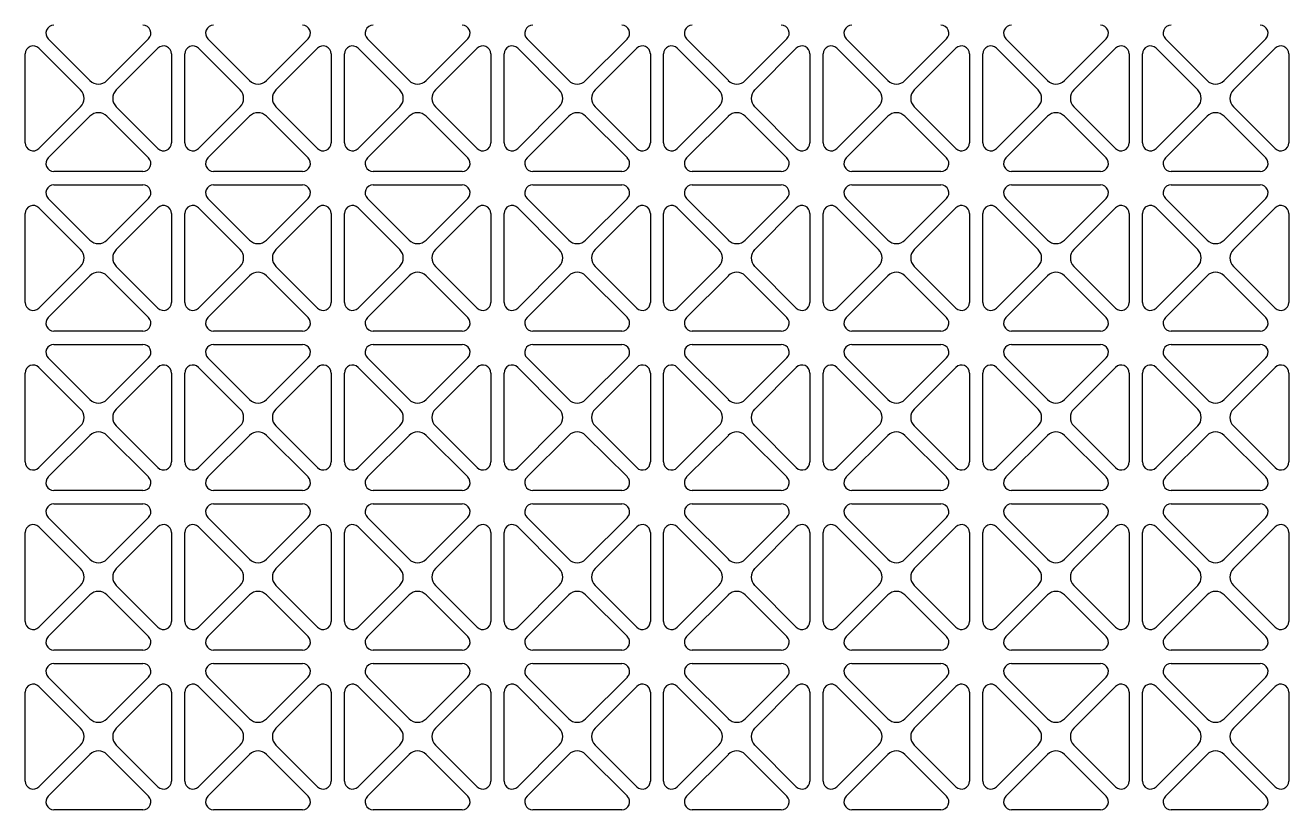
# Model space of a CAD drawing. Header units: millimetres. Extents: x 0 to 87554, y -20854 to 20404.
# Drawn here: x 16337.1 to 16527.1, y 15371.9 to 15489.9 of the extents above; entities that cross this region are included whole.
import ezdxf

# ---------------------------------------------------------------- set-up
doc = ezdxf.new("R2010")
doc.units = ezdxf.units.MM
doc.layers.get('0').update_dxf_attribs({"lineweight": 15})
doc.layers.add('WANGKONG_0', color=7, linetype='Continuous')

# ---------------------------------------------------------------- blocks, each defined once
blk = doc.blocks.new('ju77')
at = {"layer": 'WANGKONG_0', "color": 87, "linetype": 'Continuous'}
for p, q in [((-21.31, 98.69), (-27.58, 104.95)), ((-12.5, 104.95), (-18.77, 98.69)), ((2.69, 98.69), (-3.58, 104.95)), ((11.5, 104.95), (5.23, 98.69)), ((26.69, 98.69), (20.42, 104.95)), ((35.5, 104.95), (29.23, 98.69)), ((50.69, 98.69), (44.42, 104.95)), ((59.5, 104.95), (53.23, 98.69)), ((74.69, 98.69), (68.42, 104.95)), ((83.5, 104.95), (77.23, 98.69)), ((98.69, 98.69), (92.42, 104.95)), ((107.5, 104.95), (101.23, 98.69)), ((122.69, 98.69), (116.42, 104.95)), ((131.5, 104.95), (125.23, 98.69)), ((146.69, 98.69), (140.42, 104.95)), ((155.5, 104.95), (149.23, 98.69)), ((-31.04, 89.31), (-31.04, 102.69)), ((-28.99, 103.54), (-22.73, 97.27)), ((-17.35, 97.27), (-11.09, 103.54)), ((-9.04, 102.69), (-9.04, 89.31)), ((-7.04, 89.31), (-7.04, 102.69)), ((-4.99, 103.54), (1.27, 97.27)), ((6.65, 97.27), (12.91, 103.54)), ((14.96, 102.69), (14.96, 89.31)), ((16.96, 89.31), (16.96, 102.69)), ((19.01, 103.54), (25.27, 97.27)), ((30.65, 97.27), (36.91, 103.54)), ((38.96, 102.69), (38.96, 89.31)), ((40.96, 89.31), (40.96, 102.69)), ((43.01, 103.54), (49.27, 97.27)), ((54.65, 97.27), (60.91, 103.54)), ((62.96, 102.69), (62.96, 89.31)), ((64.96, 89.31), (64.96, 102.69)), ((67.01, 103.54), (73.27, 97.27)), ((78.65, 97.27), (84.91, 103.54)), ((86.96, 102.69), (86.96, 89.31)), ((88.96, 89.31), (88.96, 102.69)), ((91.01, 103.54), (97.27, 97.27)), ((102.65, 97.27), (108.91, 103.54)), ((110.96, 102.69), (110.96, 89.31)), ((112.96, 89.31), (112.96, 102.69)), ((115.01, 103.54), (121.27, 97.27)), ((126.65, 97.27), (132.91, 103.54)), ((134.96, 102.69), (134.96, 89.31)), ((136.96, 89.31), (136.96, 102.69)), ((139.01, 103.54), (145.27, 97.27)), ((150.65, 97.27), (156.91, 103.54)), ((158.96, 102.69), (158.96, 89.31)), ((-22.73, 94.73), (-28.99, 88.46)), ((-27.58, 87.05), (-21.31, 93.31)), ((-18.77, 93.31), (-12.5, 87.05)), ((-11.09, 88.46), (-17.35, 94.73)), ((1.27, 94.73), (-4.99, 88.46)), ((-3.58, 87.05), (2.69, 93.31)), ((5.23, 93.31), (11.5, 87.05)), ((12.91, 88.46), (6.65, 94.73)), ((25.27, 94.73), (19.01, 88.46)), ((20.42, 87.05), (26.69, 93.31)), ((29.23, 93.31), (35.5, 87.05)), ((36.91, 88.46), (30.65, 94.73)), ((49.27, 94.73), (43.01, 88.46)), ((44.42, 87.05), (50.69, 93.31)), ((53.23, 93.31), (59.5, 87.05)), ((60.91, 88.46), (54.65, 94.73)), ((73.27, 94.73), (67.01, 88.46)), ((68.42, 87.05), (74.69, 93.31)), ((77.23, 93.31), (83.5, 87.05)), ((84.91, 88.46), (78.65, 94.73)), ((97.27, 94.73), (91.01, 88.46)), ((92.42, 87.05), (98.69, 93.31)), ((101.23, 93.31), (107.5, 87.05)), ((108.91, 88.46), (102.65, 94.73)), ((121.27, 94.73), (115.01, 88.46)), ((116.42, 87.05), (122.69, 93.31)), ((125.23, 93.31), (131.5, 87.05)), ((132.91, 88.46), (126.65, 94.73)), ((145.27, 94.73), (139.01, 88.46)), ((140.42, 87.05), (146.69, 93.31)), ((149.23, 93.31), (155.5, 87.05)), ((156.91, 88.46), (150.65, 94.73)), ((-13.35, 85), (-26.73, 85)), ((10.65, 85), (-2.73, 85)), ((34.65, 85), (21.27, 85)), ((58.65, 85), (45.27, 85)), ((82.65, 85), (69.27, 85)), ((106.65, 85), (93.27, 85)), ((130.65, 85), (117.27, 85)), ((154.65, 85), (141.27, 85)), ((-26.73, 83), (-13.35, 83)), ((-2.73, 83), (10.65, 83)), ((21.27, 83), (34.65, 83)), ((45.27, 83), (58.65, 83)), ((69.27, 83), (82.65, 83)), ((93.27, 83), (106.65, 83)), ((117.27, 83), (130.65, 83)), ((141.27, 83), (154.65, 83)), ((-21.31, 74.69), (-27.58, 80.95)), ((-12.5, 80.95), (-18.77, 74.69)), ((2.69, 74.69), (-3.58, 80.95)), ((11.5, 80.95), (5.23, 74.69)), ((26.69, 74.69), (20.42, 80.95)), ((35.5, 80.95), (29.23, 74.69)), ((50.69, 74.69), (44.42, 80.95)), ((59.5, 80.95), (53.23, 74.69)), ((74.69, 74.69), (68.42, 80.95)), ((83.5, 80.95), (77.23, 74.69)), ((98.69, 74.69), (92.42, 80.95)), ((107.5, 80.95), (101.23, 74.69)), ((122.69, 74.69), (116.42, 80.95)), ((131.5, 80.95), (125.23, 74.69)), ((146.69, 74.69), (140.42, 80.95)), ((155.5, 80.95), (149.23, 74.69)), ((-31.04, 65.31), (-31.04, 78.69)), ((-28.99, 79.54), (-22.73, 73.27)), ((-17.35, 73.27), (-11.09, 79.54)), ((-9.04, 78.69), (-9.04, 65.31)), ((-7.04, 65.31), (-7.04, 78.69)), ((-4.99, 79.54), (1.27, 73.27)), ((6.65, 73.27), (12.91, 79.54)), ((14.96, 78.69), (14.96, 65.31)), ((16.96, 65.31), (16.96, 78.69)), ((19.01, 79.54), (25.27, 73.27)), ((30.65, 73.27), (36.91, 79.54)), ((38.96, 78.69), (38.96, 65.31)), ((40.96, 65.31), (40.96, 78.69)), ((43.01, 79.54), (49.27, 73.27)), ((54.65, 73.27), (60.91, 79.54)), ((62.96, 78.69), (62.96, 65.31)), ((64.96, 65.31), (64.96, 78.69)), ((67.01, 79.54), (73.27, 73.27)), ((78.65, 73.27), (84.91, 79.54)), ((86.96, 78.69), (86.96, 65.31)), ((88.96, 65.31), (88.96, 78.69)), ((91.01, 79.54), (97.27, 73.27)), ((102.65, 73.27), (108.91, 79.54)), ((110.96, 78.69), (110.96, 65.31)), ((112.96, 65.31), (112.96, 78.69)), ((115.01, 79.54), (121.27, 73.27)), ((126.65, 73.27), (132.91, 79.54)), ((134.96, 78.69), (134.96, 65.31)), ((136.96, 65.31), (136.96, 78.69)), ((139.01, 79.54), (145.27, 73.27)), ((150.65, 73.27), (156.91, 79.54)), ((158.96, 78.69), (158.96, 65.31)), ((-22.73, 70.73), (-28.99, 64.46)), ((-11.09, 64.46), (-17.35, 70.73)), ((1.27, 70.73), (-4.99, 64.46)), ((12.91, 64.46), (6.65, 70.73)), ((25.27, 70.73), (19.01, 64.46)), ((36.91, 64.46), (30.65, 70.73)), ((49.27, 70.73), (43.01, 64.46)), ((60.91, 64.46), (54.65, 70.73)), ((73.27, 70.73), (67.01, 64.46)), ((84.91, 64.46), (78.65, 70.73)), ((97.27, 70.73), (91.01, 64.46)), ((108.91, 64.46), (102.65, 70.73)), ((121.27, 70.73), (115.01, 64.46)), ((132.91, 64.46), (126.65, 70.73)), ((145.27, 70.73), (139.01, 64.46)), ((156.91, 64.46), (150.65, 70.73)), ((-27.58, 63.05), (-21.31, 69.31)), ((-18.77, 69.31), (-12.5, 63.05)), ((-3.58, 63.05), (2.69, 69.31)), ((5.23, 69.31), (11.5, 63.05)), ((20.42, 63.05), (26.69, 69.31)), ((29.23, 69.31), (35.5, 63.05)), ((44.42, 63.05), (50.69, 69.31)), ((53.23, 69.31), (59.5, 63.05)), ((68.42, 63.05), (74.69, 69.31)), ((77.23, 69.31), (83.5, 63.05)), ((92.42, 63.05), (98.69, 69.31)), ((101.23, 69.31), (107.5, 63.05)), ((116.42, 63.05), (122.69, 69.31)), ((125.23, 69.31), (131.5, 63.05)), ((140.42, 63.05), (146.69, 69.31)), ((149.23, 69.31), (155.5, 63.05)), ((-13.35, 61), (-26.73, 61)), ((10.65, 61), (-2.73, 61)), ((34.65, 61), (21.27, 61)), ((58.65, 61), (45.27, 61)), ((82.65, 61), (69.27, 61)), ((106.65, 61), (93.27, 61)), ((130.65, 61), (117.27, 61)), ((154.65, 61), (141.27, 61)), ((-26.73, 59), (-13.35, 59)), ((-2.73, 59), (10.65, 59)), ((21.27, 59), (34.65, 59)), ((45.27, 59), (58.65, 59)), ((69.27, 59), (82.65, 59)), ((93.27, 59), (106.65, 59)), ((117.27, 59), (130.65, 59)), ((141.27, 59), (154.65, 59)), ((-28.99, 55.54), (-22.73, 49.27)), ((-21.31, 50.69), (-27.58, 56.95)), ((-12.5, 56.95), (-18.77, 50.69)), ((-17.35, 49.27), (-11.09, 55.54)), ((-4.99, 55.54), (1.27, 49.27)), ((2.69, 50.69), (-3.58, 56.95)), ((11.5, 56.95), (5.23, 50.69)), ((6.65, 49.27), (12.91, 55.54)), ((19.01, 55.54), (25.27, 49.27)), ((26.69, 50.69), (20.42, 56.95)), ((35.5, 56.95), (29.23, 50.69)), ((30.65, 49.27), (36.91, 55.54)), ((43.01, 55.54), (49.27, 49.27)), ((50.69, 50.69), (44.42, 56.95)), ((59.5, 56.95), (53.23, 50.69)), ((54.65, 49.27), (60.91, 55.54)), ((67.01, 55.54), (73.27, 49.27)), ((74.69, 50.69), (68.42, 56.95)), ((83.5, 56.95), (77.23, 50.69)), ((78.65, 49.27), (84.91, 55.54)), ((91.01, 55.54), (97.27, 49.27)), ((98.69, 50.69), (92.42, 56.95)), ((107.5, 56.95), (101.23, 50.69)), ((102.65, 49.27), (108.91, 55.54)), ((115.01, 55.54), (121.27, 49.27)), ((122.69, 50.69), (116.42, 56.95)), ((131.5, 56.95), (125.23, 50.69)), ((126.65, 49.27), (132.91, 55.54)), ((139.01, 55.54), (145.27, 49.27)), ((146.69, 50.69), (140.42, 56.95)), ((155.5, 56.95), (149.23, 50.69)), ((150.65, 49.27), (156.91, 55.54)), ((-31.04, 41.31), (-31.04, 54.69)), ((-9.04, 54.69), (-9.04, 41.31)), ((-7.04, 41.31), (-7.04, 54.69)), ((14.96, 54.69), (14.96, 41.31)), ((16.96, 41.31), (16.96, 54.69)), ((38.96, 54.69), (38.96, 41.31)), ((40.96, 41.31), (40.96, 54.69)), ((62.96, 54.69), (62.96, 41.31)), ((64.96, 41.31), (64.96, 54.69)), ((86.96, 54.69), (86.96, 41.31)), ((88.96, 41.31), (88.96, 54.69)), ((110.96, 54.69), (110.96, 41.31)), ((112.96, 41.31), (112.96, 54.69)), ((134.96, 54.69), (134.96, 41.31)), ((136.96, 41.31), (136.96, 54.69)), ((158.96, 54.69), (158.96, 41.31)), ((-22.73, 46.73), (-28.99, 40.46)), ((-11.09, 40.46), (-17.35, 46.73)), ((1.27, 46.73), (-4.99, 40.46)), ((12.91, 40.46), (6.65, 46.73)), ((25.27, 46.73), (19.01, 40.46)), ((36.91, 40.46), (30.65, 46.73)), ((49.27, 46.73), (43.01, 40.46)), ((60.91, 40.46), (54.65, 46.73)), ((73.27, 46.73), (67.01, 40.46)), ((84.91, 40.46), (78.65, 46.73)), ((97.27, 46.73), (91.01, 40.46)), ((108.91, 40.46), (102.65, 46.73)), ((121.27, 46.73), (115.01, 40.46)), ((132.91, 40.46), (126.65, 46.73)), ((145.27, 46.73), (139.01, 40.46)), ((156.91, 40.46), (150.65, 46.73)), ((-27.58, 39.05), (-21.31, 45.31)), ((-18.77, 45.31), (-12.5, 39.05)), ((-3.58, 39.05), (2.69, 45.31)), ((5.23, 45.31), (11.5, 39.05)), ((20.42, 39.05), (26.69, 45.31)), ((29.23, 45.31), (35.5, 39.05)), ((44.42, 39.05), (50.69, 45.31)), ((53.23, 45.31), (59.5, 39.05)), ((68.42, 39.05), (74.69, 45.31)), ((77.23, 45.31), (83.5, 39.05)), ((92.42, 39.05), (98.69, 45.31)), ((101.23, 45.31), (107.5, 39.05)), ((116.42, 39.05), (122.69, 45.31)), ((125.23, 45.31), (131.5, 39.05)), ((140.42, 39.05), (146.69, 45.31)), ((149.23, 45.31), (155.5, 39.05)), ((-13.35, 37), (-26.73, 37)), ((10.65, 37), (-2.73, 37)), ((34.65, 37), (21.27, 37)), ((58.65, 37), (45.27, 37)), ((82.65, 37), (69.27, 37)), ((106.65, 37), (93.27, 37)), ((130.65, 37), (117.27, 37)), ((154.65, 37), (141.27, 37)), ((-26.73, 35), (-13.35, 35)), ((-2.73, 35), (10.65, 35)), ((21.27, 35), (34.65, 35)), ((45.27, 35), (58.65, 35)), ((69.27, 35), (82.65, 35)), ((93.27, 35), (106.65, 35)), ((117.27, 35), (130.65, 35)), ((141.27, 35), (154.65, 35)), ((-21.31, 26.69), (-27.58, 32.95)), ((-12.5, 32.95), (-18.77, 26.69)), ((2.69, 26.69), (-3.58, 32.95)), ((11.5, 32.95), (5.23, 26.69)), ((26.69, 26.69), (20.42, 32.95)), ((35.5, 32.95), (29.23, 26.69)), ((50.69, 26.69), (44.42, 32.95)), ((59.5, 32.95), (53.23, 26.69)), ((74.69, 26.69), (68.42, 32.95)), ((83.5, 32.95), (77.23, 26.69)), ((98.69, 26.69), (92.42, 32.95)), ((107.5, 32.95), (101.23, 26.69)), ((122.69, 26.69), (116.42, 32.95)), ((131.5, 32.95), (125.23, 26.69)), ((146.69, 26.69), (140.42, 32.95)), ((155.5, 32.95), (149.23, 26.69)), ((-31.04, 17.31), (-31.04, 30.69)), ((-28.99, 31.54), (-22.73, 25.27)), ((-17.35, 25.27), (-11.09, 31.54)), ((-9.04, 30.69), (-9.04, 17.31)), ((-7.04, 17.31), (-7.04, 30.69)), ((-4.99, 31.54), (1.27, 25.27)), ((6.65, 25.27), (12.91, 31.54)), ((14.96, 30.69), (14.96, 17.31)), ((16.96, 17.31), (16.96, 30.69)), ((19.01, 31.54), (25.27, 25.27)), ((30.65, 25.27), (36.91, 31.54)), ((38.96, 30.69), (38.96, 17.31)), ((40.96, 17.31), (40.96, 30.69)), ((43.01, 31.54), (49.27, 25.27)), ((54.65, 25.27), (60.91, 31.54)), ((62.96, 30.69), (62.96, 17.31)), ((64.96, 17.31), (64.96, 30.69)), ((67.01, 31.54), (73.27, 25.27)), ((78.65, 25.27), (84.91, 31.54)), ((86.96, 30.69), (86.96, 17.31)), ((88.96, 17.31), (88.96, 30.69)), ((91.01, 31.54), (97.27, 25.27)), ((102.65, 25.27), (108.91, 31.54)), ((110.96, 30.69), (110.96, 17.31)), ((112.96, 17.31), (112.96, 30.69)), ((115.01, 31.54), (121.27, 25.27)), ((126.65, 25.27), (132.91, 31.54)), ((134.96, 30.69), (134.96, 17.31)), ((136.96, 17.31), (136.96, 30.69)), ((139.01, 31.54), (145.27, 25.27)), ((150.65, 25.27), (156.91, 31.54)), ((158.96, 30.69), (158.96, 17.31)), ((-22.73, 22.73), (-28.99, 16.46)), ((-27.58, 15.05), (-21.31, 21.31)), ((-18.77, 21.31), (-12.5, 15.05)), ((-11.09, 16.46), (-17.35, 22.73)), ((1.27, 22.73), (-4.99, 16.46)), ((-3.58, 15.05), (2.69, 21.31)), ((5.23, 21.31), (11.5, 15.05)), ((12.91, 16.46), (6.65, 22.73)), ((25.27, 22.73), (19.01, 16.46)), ((20.42, 15.05), (26.69, 21.31)), ((29.23, 21.31), (35.5, 15.05)), ((36.91, 16.46), (30.65, 22.73)), ((49.27, 22.73), (43.01, 16.46)), ((44.42, 15.05), (50.69, 21.31)), ((53.23, 21.31), (59.5, 15.05)), ((60.91, 16.46), (54.65, 22.73)), ((73.27, 22.73), (67.01, 16.46)), ((68.42, 15.05), (74.69, 21.31)), ((77.23, 21.31), (83.5, 15.05)), ((84.91, 16.46), (78.65, 22.73)), ((97.27, 22.73), (91.01, 16.46)), ((92.42, 15.05), (98.69, 21.31)), ((101.23, 21.31), (107.5, 15.05)), ((108.91, 16.46), (102.65, 22.73)), ((121.27, 22.73), (115.01, 16.46)), ((116.42, 15.05), (122.69, 21.31)), ((125.23, 21.31), (131.5, 15.05)), ((132.91, 16.46), (126.65, 22.73)), ((145.27, 22.73), (139.01, 16.46)), ((140.42, 15.05), (146.69, 21.31)), ((149.23, 21.31), (155.5, 15.05)), ((156.91, 16.46), (150.65, 22.73)), ((-13.35, 13), (-26.73, 13)), ((10.65, 13), (-2.73, 13)), ((34.65, 13), (21.27, 13)), ((58.65, 13), (45.27, 13)), ((82.65, 13), (69.27, 13)), ((106.65, 13), (93.27, 13)), ((130.65, 13), (117.27, 13)), ((154.65, 13), (141.27, 13)), ((-26.73, 11), (-13.35, 11)), ((-2.73, 11), (10.65, 11)), ((21.27, 11), (34.65, 11)), ((45.27, 11), (58.65, 11)), ((69.27, 11), (82.65, 11)), ((93.27, 11), (106.65, 11)), ((117.27, 11), (130.65, 11)), ((141.27, 11), (154.65, 11)), ((-21.31, 2.69), (-27.58, 8.95)), ((-12.5, 8.95), (-18.77, 2.69)), ((2.69, 2.69), (-3.58, 8.95)), ((11.5, 8.95), (5.23, 2.69)), ((26.69, 2.69), (20.42, 8.95)), ((35.5, 8.95), (29.23, 2.69)), ((50.69, 2.69), (44.42, 8.95)), ((59.5, 8.95), (53.23, 2.69)), ((74.69, 2.69), (68.42, 8.95)), ((83.5, 8.95), (77.23, 2.69)), ((98.69, 2.69), (92.42, 8.95)), ((107.5, 8.95), (101.23, 2.69)), ((122.69, 2.69), (116.42, 8.95)), ((131.5, 8.95), (125.23, 2.69)), ((146.69, 2.69), (140.42, 8.95)), ((155.5, 8.95), (149.23, 2.69)), ((-31.04, -6.69), (-31.04, 6.69)), ((-28.99, 7.54), (-22.73, 1.27)), ((-17.35, 1.27), (-11.09, 7.54)), ((-9.04, 6.69), (-9.04, -6.69)), ((-7.04, -6.69), (-7.04, 6.69)), ((-4.99, 7.54), (1.27, 1.27)), ((6.65, 1.27), (12.91, 7.54)), ((14.96, 6.69), (14.96, -6.69)), ((16.96, -6.69), (16.96, 6.69)), ((19.01, 7.54), (25.27, 1.27)), ((30.65, 1.27), (36.91, 7.54)), ((38.96, 6.69), (38.96, -6.69)), ((40.96, -6.69), (40.96, 6.69)), ((43.01, 7.54), (49.27, 1.27)), ((54.65, 1.27), (60.91, 7.54)), ((62.96, 6.69), (62.96, -6.69)), ((64.96, -6.69), (64.96, 6.69)), ((67.01, 7.54), (73.27, 1.27)), ((78.65, 1.27), (84.91, 7.54)), ((86.96, 6.69), (86.96, -6.69)), ((88.96, -6.69), (88.96, 6.69)), ((91.01, 7.54), (97.27, 1.27)), ((102.65, 1.27), (108.91, 7.54)), ((110.96, 6.69), (110.96, -6.69)), ((112.96, -6.69), (112.96, 6.69)), ((115.01, 7.54), (121.27, 1.27)), ((126.65, 1.27), (132.91, 7.54)), ((134.96, 6.69), (134.96, -6.69)), ((136.96, -6.69), (136.96, 6.69)), ((139.01, 7.54), (145.27, 1.27)), ((150.65, 1.27), (156.91, 7.54)), ((158.96, 6.69), (158.96, -6.69)), ((-22.73, -1.27), (-28.99, -7.54)), ((-11.09, -7.54), (-17.35, -1.27)), ((1.27, -1.27), (-4.99, -7.54)), ((12.91, -7.54), (6.65, -1.27)), ((25.27, -1.27), (19.01, -7.54)), ((36.91, -7.54), (30.65, -1.27)), ((49.27, -1.27), (43.01, -7.54)), ((60.91, -7.54), (54.65, -1.27)), ((73.27, -1.27), (67.01, -7.54)), ((84.91, -7.54), (78.65, -1.27)), ((97.27, -1.27), (91.01, -7.54)), ((108.91, -7.54), (102.65, -1.27)), ((121.27, -1.27), (115.01, -7.54)), ((132.91, -7.54), (126.65, -1.27)), ((145.27, -1.27), (139.01, -7.54)), ((156.91, -7.54), (150.65, -1.27)), ((-27.58, -8.95), (-21.31, -2.69)), ((-18.77, -2.69), (-12.5, -8.95)), ((-3.58, -8.95), (2.69, -2.69)), ((5.23, -2.69), (11.5, -8.95)), ((20.42, -8.95), (26.69, -2.69)), ((29.23, -2.69), (35.5, -8.95)), ((44.42, -8.95), (50.69, -2.69)), ((53.23, -2.69), (59.5, -8.95)), ((68.42, -8.95), (74.69, -2.69)), ((77.23, -2.69), (83.5, -8.95)), ((92.42, -8.95), (98.69, -2.69)), ((101.23, -2.69), (107.5, -8.95)), ((116.42, -8.95), (122.69, -2.69)), ((125.23, -2.69), (131.5, -8.95)), ((140.42, -8.95), (146.69, -2.69)), ((149.23, -2.69), (155.5, -8.95)), ((-13.35, -11), (-26.73, -11)), ((10.65, -11), (-2.73, -11)), ((34.65, -11), (21.27, -11)), ((58.65, -11), (45.27, -11)), ((82.65, -11), (69.27, -11)), ((106.65, -11), (93.27, -11)), ((130.65, -11), (117.27, -11)), ((154.65, -11), (141.27, -11))]:
    blk.add_line(p, q, dxfattribs=at)
for centre, radius, start, end in [((-26.73, 105.8), 1.2, 90, 225), ((-13.35, 105.8), 1.2, 315, 90), ((-2.73, 105.8), 1.2, 90, 225), ((10.65, 105.8), 1.2, 315, 90), ((21.27, 105.8), 1.2, 90, 225), ((34.65, 105.8), 1.2, 315, 90), ((45.27, 105.8), 1.2, 90, 225), ((58.65, 105.8), 1.2, 315, 90), ((69.27, 105.8), 1.2, 90, 225), ((82.65, 105.8), 1.2, 315, 90), ((93.27, 105.8), 1.2, 90, 225), ((106.65, 105.8), 1.2, 315, 90), ((117.27, 105.8), 1.2, 90, 225), ((130.65, 105.8), 1.2, 315, 90), ((141.27, 105.8), 1.2, 90, 225), ((154.65, 105.8), 1.2, 315, 90), ((-29.84, 102.69), 1.2, 45, 180), ((-10.24, 102.69), 1.2, 0, 135), ((-5.84, 102.69), 1.2, 45, 180), ((13.76, 102.69), 1.2, 0, 135), ((18.16, 102.69), 1.2, 45, 180), ((37.76, 102.69), 1.2, 0, 135), ((42.16, 102.69), 1.2, 45, 180), ((61.76, 102.69), 1.2, 0, 135), ((66.16, 102.69), 1.2, 45, 180), ((85.76, 102.69), 1.2, 0, 135), ((90.16, 102.69), 1.2, 45, 180), ((109.76, 102.69), 1.2, 0, 135), ((114.16, 102.69), 1.2, 45, 180), ((133.76, 102.69), 1.2, 0, 135), ((138.16, 102.69), 1.2, 45, 180), ((157.76, 102.69), 1.2, 0, 135), ((-24, 96), 1.8, 315, 45), ((-20.04, 99.96), 1.8, 225, 315), ((-16.08, 96), 1.8, 135, 225), ((0, 96), 1.8, 315, 45), ((3.96, 99.96), 1.8, 225, 315), ((7.92, 96), 1.8, 135, 225), ((24, 96), 1.8, 315, 45), ((27.96, 99.96), 1.8, 225, 315), ((31.92, 96), 1.8, 135, 225), ((48, 96), 1.8, 315, 45), ((51.96, 99.96), 1.8, 225, 315), ((55.92, 96), 1.8, 135, 225), ((72, 96), 1.8, 315, 45), ((75.96, 99.96), 1.8, 225, 315), ((79.92, 96), 1.8, 135, 225), ((96, 96), 1.8, 315, 45), ((99.96, 99.96), 1.8, 225, 315), ((103.92, 96), 1.8, 135, 225), ((120, 96), 1.8, 315, 45), ((123.96, 99.96), 1.8, 225, 315), ((127.92, 96), 1.8, 135, 225), ((144, 96), 1.8, 315, 45), ((147.96, 99.96), 1.8, 225, 315), ((151.92, 96), 1.8, 135, 225), ((-20.04, 92.04), 1.8, 45, 135), ((3.96, 92.04), 1.8, 45, 135), ((27.96, 92.04), 1.8, 45, 135), ((51.96, 92.04), 1.8, 45, 135), ((75.96, 92.04), 1.8, 45, 135), ((99.96, 92.04), 1.8, 45, 135), ((123.96, 92.04), 1.8, 45, 135), ((147.96, 92.04), 1.8, 45, 135), ((-29.84, 89.31), 1.2, 180, 315), ((-10.24, 89.31), 1.2, 225, 0), ((-5.84, 89.31), 1.2, 180, 315), ((13.76, 89.31), 1.2, 225, 0), ((18.16, 89.31), 1.2, 180, 315), ((37.76, 89.31), 1.2, 225, 0), ((42.16, 89.31), 1.2, 180, 315), ((61.76, 89.31), 1.2, 225, 0), ((66.16, 89.31), 1.2, 180, 315), ((85.76, 89.31), 1.2, 225, 0), ((90.16, 89.31), 1.2, 180, 315), ((109.76, 89.31), 1.2, 225, 0), ((114.16, 89.31), 1.2, 180, 315), ((133.76, 89.31), 1.2, 225, 0), ((138.16, 89.31), 1.2, 180, 315), ((157.76, 89.31), 1.2, 225, 0), ((-26.73, 86.2), 1.2, 135, 270), ((-13.35, 86.2), 1.2, 270, 45), ((-2.73, 86.2), 1.2, 135, 270), ((10.65, 86.2), 1.2, 270, 45), ((21.27, 86.2), 1.2, 135, 270), ((34.65, 86.2), 1.2, 270, 45), ((45.27, 86.2), 1.2, 135, 270), ((58.65, 86.2), 1.2, 270, 45), ((69.27, 86.2), 1.2, 135, 270), ((82.65, 86.2), 1.2, 270, 45), ((93.27, 86.2), 1.2, 135, 270), ((106.65, 86.2), 1.2, 270, 45), ((117.27, 86.2), 1.2, 135, 270), ((130.65, 86.2), 1.2, 270, 45), ((141.27, 86.2), 1.2, 135, 270), ((154.65, 86.2), 1.2, 270, 45), ((-26.73, 81.8), 1.2, 90, 225), ((-13.35, 81.8), 1.2, 315, 90), ((-2.73, 81.8), 1.2, 90, 225), ((10.65, 81.8), 1.2, 315, 90), ((21.27, 81.8), 1.2, 90, 225), ((34.65, 81.8), 1.2, 315, 90), ((45.27, 81.8), 1.2, 90, 225), ((58.65, 81.8), 1.2, 315, 90), ((69.27, 81.8), 1.2, 90, 225), ((82.65, 81.8), 1.2, 315, 90), ((93.27, 81.8), 1.2, 90, 225), ((106.65, 81.8), 1.2, 315, 90), ((117.27, 81.8), 1.2, 90, 225), ((130.65, 81.8), 1.2, 315, 90), ((141.27, 81.8), 1.2, 90, 225), ((154.65, 81.8), 1.2, 315, 90), ((-29.84, 78.69), 1.2, 45, 180), ((-10.24, 78.69), 1.2, 0, 135), ((-5.84, 78.69), 1.2, 45, 180), ((13.76, 78.69), 1.2, 0, 135), ((18.16, 78.69), 1.2, 45, 180), ((37.76, 78.69), 1.2, 0, 135), ((42.16, 78.69), 1.2, 45, 180), ((61.76, 78.69), 1.2, 0, 135), ((66.16, 78.69), 1.2, 45, 180), ((85.76, 78.69), 1.2, 0, 135), ((90.16, 78.69), 1.2, 45, 180), ((109.76, 78.69), 1.2, 0, 135), ((114.16, 78.69), 1.2, 45, 180), ((133.76, 78.69), 1.2, 0, 135), ((138.16, 78.69), 1.2, 45, 180), ((157.76, 78.69), 1.2, 0, 135), ((-20.04, 75.96), 1.8, 225, 315), ((3.96, 75.96), 1.8, 225, 315), ((27.96, 75.96), 1.8, 225, 315), ((51.96, 75.96), 1.8, 225, 315), ((75.96, 75.96), 1.8, 225, 315), ((99.96, 75.96), 1.8, 225, 315), ((123.96, 75.96), 1.8, 225, 315), ((147.96, 75.96), 1.8, 225, 315), ((-24, 72), 1.8, 315, 45), ((-16.08, 72), 1.8, 135, 225), ((0, 72), 1.8, 315, 45), ((7.92, 72), 1.8, 135, 225), ((24, 72), 1.8, 315, 45), ((31.92, 72), 1.8, 135, 225), ((48, 72), 1.8, 315, 45), ((55.92, 72), 1.8, 135, 225), ((72, 72), 1.8, 315, 45), ((79.92, 72), 1.8, 135, 225), ((96, 72), 1.8, 315, 45), ((103.92, 72), 1.8, 135, 225), ((120, 72), 1.8, 315, 45), ((127.92, 72), 1.8, 135, 225), ((144, 72), 1.8, 315, 45), ((151.92, 72), 1.8, 135, 225), ((-20.04, 68.04), 1.8, 45, 135), ((3.96, 68.04), 1.8, 45, 135), ((27.96, 68.04), 1.8, 45, 135), ((51.96, 68.04), 1.8, 45, 135), ((75.96, 68.04), 1.8, 45, 135), ((99.96, 68.04), 1.8, 45, 135), ((123.96, 68.04), 1.8, 45, 135), ((147.96, 68.04), 1.8, 45, 135), ((-29.84, 65.31), 1.2, 180, 315), ((-10.24, 65.31), 1.2, 225, 0), ((-5.84, 65.31), 1.2, 180, 315), ((13.76, 65.31), 1.2, 225, 0), ((18.16, 65.31), 1.2, 180, 315), ((37.76, 65.31), 1.2, 225, 0), ((42.16, 65.31), 1.2, 180, 315), ((61.76, 65.31), 1.2, 225, 0), ((66.16, 65.31), 1.2, 180, 315), ((85.76, 65.31), 1.2, 225, 0), ((90.16, 65.31), 1.2, 180, 315), ((109.76, 65.31), 1.2, 225, 0), ((114.16, 65.31), 1.2, 180, 315), ((133.76, 65.31), 1.2, 225, 0), ((138.16, 65.31), 1.2, 180, 315), ((157.76, 65.31), 1.2, 225, 0), ((-26.73, 62.2), 1.2, 135, 270), ((-13.35, 62.2), 1.2, 270, 45), ((-2.73, 62.2), 1.2, 135, 270), ((10.65, 62.2), 1.2, 270, 45), ((21.27, 62.2), 1.2, 135, 270), ((34.65, 62.2), 1.2, 270, 45), ((45.27, 62.2), 1.2, 135, 270), ((58.65, 62.2), 1.2, 270, 45), ((69.27, 62.2), 1.2, 135, 270), ((82.65, 62.2), 1.2, 270, 45), ((93.27, 62.2), 1.2, 135, 270), ((106.65, 62.2), 1.2, 270, 45), ((117.27, 62.2), 1.2, 135, 270), ((130.65, 62.2), 1.2, 270, 45), ((141.27, 62.2), 1.2, 135, 270), ((154.65, 62.2), 1.2, 270, 45), ((-26.73, 57.8), 1.2, 90, 225), ((-13.35, 57.8), 1.2, 315, 90), ((-2.73, 57.8), 1.2, 90, 225), ((10.65, 57.8), 1.2, 315, 90), ((21.27, 57.8), 1.2, 90, 225), ((34.65, 57.8), 1.2, 315, 90), ((45.27, 57.8), 1.2, 90, 225), ((58.65, 57.8), 1.2, 315, 90), ((69.27, 57.8), 1.2, 90, 225), ((82.65, 57.8), 1.2, 315, 90), ((93.27, 57.8), 1.2, 90, 225), ((106.65, 57.8), 1.2, 315, 90), ((117.27, 57.8), 1.2, 90, 225), ((130.65, 57.8), 1.2, 315, 90), ((141.27, 57.8), 1.2, 90, 225), ((154.65, 57.8), 1.2, 315, 90), ((-29.84, 54.69), 1.2, 45, 180), ((-10.24, 54.69), 1.2, 0, 135), ((-5.84, 54.69), 1.2, 45, 180), ((13.76, 54.69), 1.2, 0, 135), ((18.16, 54.69), 1.2, 45, 180), ((37.76, 54.69), 1.2, 0, 135), ((42.16, 54.69), 1.2, 45, 180), ((61.76, 54.69), 1.2, 0, 135), ((66.16, 54.69), 1.2, 45, 180), ((85.76, 54.69), 1.2, 0, 135), ((90.16, 54.69), 1.2, 45, 180), ((109.76, 54.69), 1.2, 0, 135), ((114.16, 54.69), 1.2, 45, 180), ((133.76, 54.69), 1.2, 0, 135), ((138.16, 54.69), 1.2, 45, 180), ((157.76, 54.69), 1.2, 0, 135), ((-20.04, 51.96), 1.8, 225, 315), ((3.96, 51.96), 1.8, 225, 315), ((27.96, 51.96), 1.8, 225, 315), ((51.96, 51.96), 1.8, 225, 315), ((75.96, 51.96), 1.8, 225, 315), ((99.96, 51.96), 1.8, 225, 315), ((123.96, 51.96), 1.8, 225, 315), ((147.96, 51.96), 1.8, 225, 315), ((-24, 48), 1.8, 315, 45), ((-16.08, 48), 1.8, 135, 225), ((0, 48), 1.8, 315, 45), ((7.92, 48), 1.8, 135, 225), ((24, 48), 1.8, 315, 45), ((31.92, 48), 1.8, 135, 225), ((48, 48), 1.8, 315, 45), ((55.92, 48), 1.8, 135, 225), ((72, 48), 1.8, 315, 45), ((79.92, 48), 1.8, 135, 225), ((96, 48), 1.8, 315, 45), ((103.92, 48), 1.8, 135, 225), ((120, 48), 1.8, 315, 45), ((127.92, 48), 1.8, 135, 225), ((144, 48), 1.8, 315, 45), ((151.92, 48), 1.8, 135, 225), ((-20.04, 44.04), 1.8, 45, 135), ((3.96, 44.04), 1.8, 45, 135), ((27.96, 44.04), 1.8, 45, 135), ((51.96, 44.04), 1.8, 45, 135), ((75.96, 44.04), 1.8, 45, 135), ((99.96, 44.04), 1.8, 45, 135), ((123.96, 44.04), 1.8, 45, 135), ((147.96, 44.04), 1.8, 45, 135), ((-29.84, 41.31), 1.2, 180, 315), ((-10.24, 41.31), 1.2, 225, 0), ((-5.84, 41.31), 1.2, 180, 315), ((13.76, 41.31), 1.2, 225, 0), ((18.16, 41.31), 1.2, 180, 315), ((37.76, 41.31), 1.2, 225, 0), ((42.16, 41.31), 1.2, 180, 315), ((61.76, 41.31), 1.2, 225, 0), ((66.16, 41.31), 1.2, 180, 315), ((85.76, 41.31), 1.2, 225, 0), ((90.16, 41.31), 1.2, 180, 315), ((109.76, 41.31), 1.2, 225, 0), ((114.16, 41.31), 1.2, 180, 315), ((133.76, 41.31), 1.2, 225, 0), ((138.16, 41.31), 1.2, 180, 315), ((157.76, 41.31), 1.2, 225, 0), ((-26.73, 38.2), 1.2, 135, 270), ((-13.35, 38.2), 1.2, 270, 45), ((-2.73, 38.2), 1.2, 135, 270), ((10.65, 38.2), 1.2, 270, 45), ((21.27, 38.2), 1.2, 135, 270), ((34.65, 38.2), 1.2, 270, 45), ((45.27, 38.2), 1.2, 135, 270), ((58.65, 38.2), 1.2, 270, 45), ((69.27, 38.2), 1.2, 135, 270), ((82.65, 38.2), 1.2, 270, 45), ((93.27, 38.2), 1.2, 135, 270), ((106.65, 38.2), 1.2, 270, 45), ((117.27, 38.2), 1.2, 135, 270), ((130.65, 38.2), 1.2, 270, 45), ((141.27, 38.2), 1.2, 135, 270), ((154.65, 38.2), 1.2, 270, 45), ((-26.73, 33.8), 1.2, 90, 225), ((-13.35, 33.8), 1.2, 315, 90), ((-2.73, 33.8), 1.2, 90, 225), ((10.65, 33.8), 1.2, 315, 90), ((21.27, 33.8), 1.2, 90, 225), ((34.65, 33.8), 1.2, 315, 90), ((45.27, 33.8), 1.2, 90, 225), ((58.65, 33.8), 1.2, 315, 90), ((69.27, 33.8), 1.2, 90, 225), ((82.65, 33.8), 1.2, 315, 90), ((93.27, 33.8), 1.2, 90, 225), ((106.65, 33.8), 1.2, 315, 90), ((117.27, 33.8), 1.2, 90, 225), ((130.65, 33.8), 1.2, 315, 90), ((141.27, 33.8), 1.2, 90, 225), ((154.65, 33.8), 1.2, 315, 90), ((-29.84, 30.69), 1.2, 45, 180), ((-10.24, 30.69), 1.2, 0, 135), ((-5.84, 30.69), 1.2, 45, 180), ((13.76, 30.69), 1.2, 0, 135), ((18.16, 30.69), 1.2, 45, 180), ((37.76, 30.69), 1.2, 0, 135), ((42.16, 30.69), 1.2, 45, 180), ((61.76, 30.69), 1.2, 0, 135), ((66.16, 30.69), 1.2, 45, 180), ((85.76, 30.69), 1.2, 0, 135), ((90.16, 30.69), 1.2, 45, 180), ((109.76, 30.69), 1.2, 0, 135), ((114.16, 30.69), 1.2, 45, 180), ((133.76, 30.69), 1.2, 0, 135), ((138.16, 30.69), 1.2, 45, 180), ((157.76, 30.69), 1.2, 0, 135), ((-20.04, 27.96), 1.8, 225, 315), ((3.96, 27.96), 1.8, 225, 315), ((27.96, 27.96), 1.8, 225, 315), ((51.96, 27.96), 1.8, 225, 315), ((75.96, 27.96), 1.8, 225, 315), ((99.96, 27.96), 1.8, 225, 315), ((123.96, 27.96), 1.8, 225, 315), ((147.96, 27.96), 1.8, 225, 315), ((-24, 24), 1.8, 315, 45), ((-16.08, 24), 1.8, 135, 225), ((0, 24), 1.8, 315, 45), ((7.92, 24), 1.8, 135, 225), ((24, 24), 1.8, 315, 45), ((31.92, 24), 1.8, 135, 225), ((48, 24), 1.8, 315, 45), ((55.92, 24), 1.8, 135, 225), ((72, 24), 1.8, 315, 45), ((79.92, 24), 1.8, 135, 225), ((96, 24), 1.8, 315, 45), ((103.92, 24), 1.8, 135, 225), ((120, 24), 1.8, 315, 45), ((127.92, 24), 1.8, 135, 225), ((144, 24), 1.8, 315, 45), ((151.92, 24), 1.8, 135, 225), ((-20.04, 20.04), 1.8, 45, 135), ((3.96, 20.04), 1.8, 45, 135), ((27.96, 20.04), 1.8, 45, 135), ((51.96, 20.04), 1.8, 45, 135), ((75.96, 20.04), 1.8, 45, 135), ((99.96, 20.04), 1.8, 45, 135), ((123.96, 20.04), 1.8, 45, 135), ((147.96, 20.04), 1.8, 45, 135), ((-29.84, 17.31), 1.2, 180, 315), ((-10.24, 17.31), 1.2, 225, 0), ((-5.84, 17.31), 1.2, 180, 315), ((13.76, 17.31), 1.2, 225, 0), ((18.16, 17.31), 1.2, 180, 315), ((37.76, 17.31), 1.2, 225, 0), ((42.16, 17.31), 1.2, 180, 315), ((61.76, 17.31), 1.2, 225, 0), ((66.16, 17.31), 1.2, 180, 315), ((85.76, 17.31), 1.2, 225, 0), ((90.16, 17.31), 1.2, 180, 315), ((109.76, 17.31), 1.2, 225, 0), ((114.16, 17.31), 1.2, 180, 315), ((133.76, 17.31), 1.2, 225, 0), ((138.16, 17.31), 1.2, 180, 315), ((157.76, 17.31), 1.2, 225, 0), ((-26.73, 14.2), 1.2, 135, 270), ((-13.35, 14.2), 1.2, 270, 45), ((-2.73, 14.2), 1.2, 135, 270), ((10.65, 14.2), 1.2, 270, 45), ((21.27, 14.2), 1.2, 135, 270), ((34.65, 14.2), 1.2, 270, 45), ((45.27, 14.2), 1.2, 135, 270), ((58.65, 14.2), 1.2, 270, 45), ((69.27, 14.2), 1.2, 135, 270), ((82.65, 14.2), 1.2, 270, 45), ((93.27, 14.2), 1.2, 135, 270), ((106.65, 14.2), 1.2, 270, 45), ((117.27, 14.2), 1.2, 135, 270), ((130.65, 14.2), 1.2, 270, 45), ((141.27, 14.2), 1.2, 135, 270), ((154.65, 14.2), 1.2, 270, 45), ((-26.73, 9.8), 1.2, 90, 225), ((-13.35, 9.8), 1.2, 315, 90), ((-2.73, 9.8), 1.2, 90, 225), ((10.65, 9.8), 1.2, 315, 90), ((21.27, 9.8), 1.2, 90, 225), ((34.65, 9.8), 1.2, 315, 90), ((45.27, 9.8), 1.2, 90, 225), ((58.65, 9.8), 1.2, 315, 90), ((69.27, 9.8), 1.2, 90, 225), ((82.65, 9.8), 1.2, 315, 90), ((93.27, 9.8), 1.2, 90, 225), ((106.65, 9.8), 1.2, 315, 90), ((117.27, 9.8), 1.2, 90, 225), ((130.65, 9.8), 1.2, 315, 90), ((141.27, 9.8), 1.2, 90, 225), ((154.65, 9.8), 1.2, 315, 90), ((-29.84, 6.69), 1.2, 45, 180), ((-10.24, 6.69), 1.2, 0, 135), ((-5.84, 6.69), 1.2, 45, 180), ((13.76, 6.69), 1.2, 0, 135), ((18.16, 6.69), 1.2, 45, 180), ((37.76, 6.69), 1.2, 0, 135), ((42.16, 6.69), 1.2, 45, 180), ((61.76, 6.69), 1.2, 0, 135), ((66.16, 6.69), 1.2, 45, 180), ((85.76, 6.69), 1.2, 0, 135), ((90.16, 6.69), 1.2, 45, 180), ((109.76, 6.69), 1.2, 0, 135), ((114.16, 6.69), 1.2, 45, 180), ((133.76, 6.69), 1.2, 0, 135), ((138.16, 6.69), 1.2, 45, 180), ((157.76, 6.69), 1.2, 0, 135), ((-20.04, 3.96), 1.8, 225, 315), ((3.96, 3.96), 1.8, 225, 315), ((27.96, 3.96), 1.8, 225, 315), ((51.96, 3.96), 1.8, 225, 315), ((75.96, 3.96), 1.8, 225, 315), ((99.96, 3.96), 1.8, 225, 315), ((123.96, 3.96), 1.8, 225, 315), ((147.96, 3.96), 1.8, 225, 315), ((-24, 0), 1.8, 315, 45), ((-16.08, 0), 1.8, 135, 225), ((0, 0), 1.8, 315, 45), ((7.92, 0), 1.8, 135, 225), ((24, 0), 1.8, 315, 45), ((31.92, 0), 1.8, 135, 225), ((48, 0), 1.8, 315, 45), ((55.92, 0), 1.8, 135, 225), ((72, 0), 1.8, 315, 45), ((79.92, 0), 1.8, 135, 225), ((96, 0), 1.8, 315, 45), ((103.92, 0), 1.8, 135, 225), ((120, 0), 1.8, 315, 45), ((127.92, 0), 1.8, 135, 225), ((144, 0), 1.8, 315, 45), ((151.92, 0), 1.8, 135, 225), ((-20.04, -3.96), 1.8, 45, 135), ((3.96, -3.96), 1.8, 45, 135), ((27.96, -3.96), 1.8, 45, 135), ((51.96, -3.96), 1.8, 45, 135), ((75.96, -3.96), 1.8, 45, 135), ((99.96, -3.96), 1.8, 45, 135), ((123.96, -3.96), 1.8, 45, 135), ((147.96, -3.96), 1.8, 45, 135), ((-29.84, -6.69), 1.2, 180, 315), ((-10.24, -6.69), 1.2, 225, 0), ((-5.84, -6.69), 1.2, 180, 315), ((13.76, -6.69), 1.2, 225, 0), ((18.16, -6.69), 1.2, 180, 315), ((37.76, -6.69), 1.2, 225, 0), ((42.16, -6.69), 1.2, 180, 315), ((61.76, -6.69), 1.2, 225, 0), ((66.16, -6.69), 1.2, 180, 315), ((85.76, -6.69), 1.2, 225, 0), ((90.16, -6.69), 1.2, 180, 315), ((109.76, -6.69), 1.2, 225, 0), ((114.16, -6.69), 1.2, 180, 315), ((133.76, -6.69), 1.2, 225, 0), ((138.16, -6.69), 1.2, 180, 315), ((157.76, -6.69), 1.2, 225, 0), ((-26.73, -9.8), 1.2, 135, 270), ((-13.35, -9.8), 1.2, 270, 45), ((-2.73, -9.8), 1.2, 135, 270), ((10.65, -9.8), 1.2, 270, 45), ((21.27, -9.8), 1.2, 135, 270), ((34.65, -9.8), 1.2, 270, 45), ((45.27, -9.8), 1.2, 135, 270), ((58.65, -9.8), 1.2, 270, 45), ((69.27, -9.8), 1.2, 135, 270), ((82.65, -9.8), 1.2, 270, 45), ((93.27, -9.8), 1.2, 135, 270), ((106.65, -9.8), 1.2, 270, 45), ((117.27, -9.8), 1.2, 135, 270), ((130.65, -9.8), 1.2, 270, 45), ((141.27, -9.8), 1.2, 135, 270), ((154.65, -9.8), 1.2, 270, 45)]:
    blk.add_arc(centre, radius, start, end, dxfattribs=at)

msp = doc.modelspace()

# ---------------------------------------------------------------- block references
msp.add_blockref('ju77', (16368.142, 15382.853))

doc.saveas('drawing.dxf')
